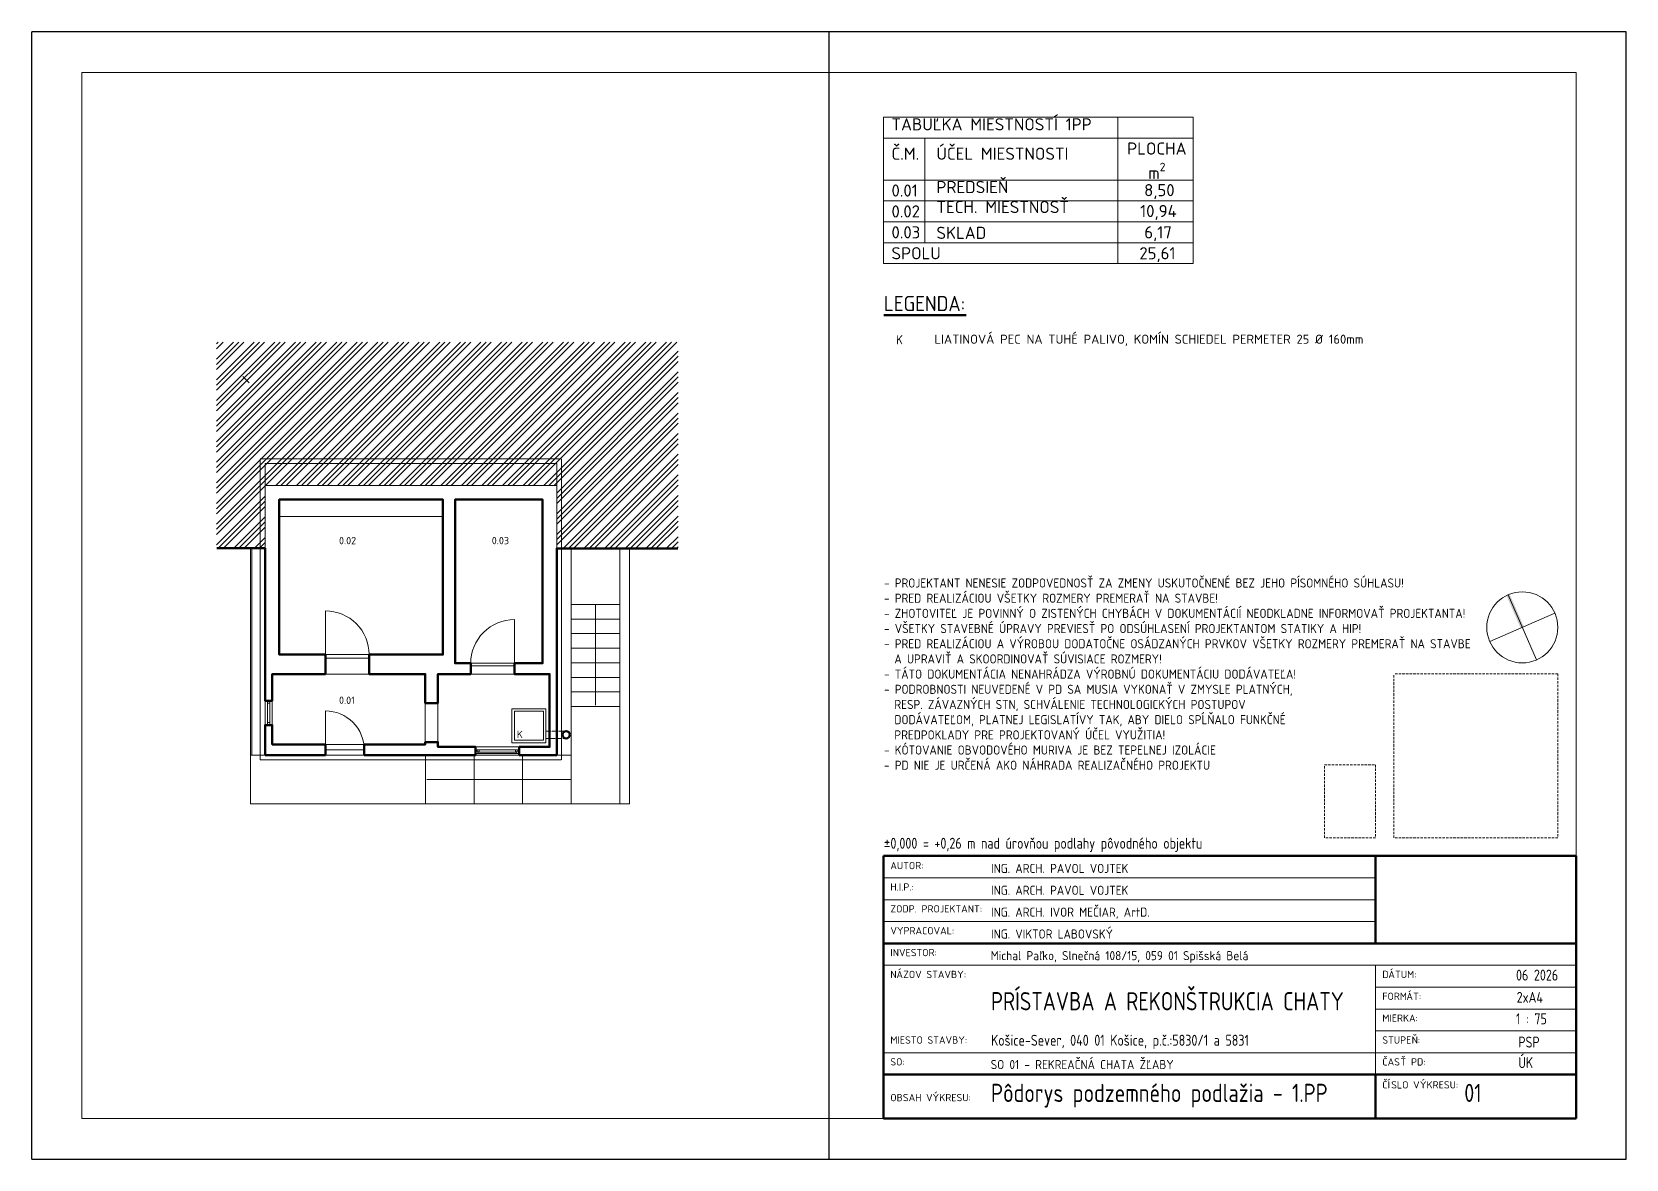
# Model space of a CAD drawing. Header units: millimetres. Extents: x 122211 to 176654, y 13823 to 90794.
# Drawn here: x 122211 to 155023, y 13823 to 37026 of the extents above; entities that cross this region are included whole.
import ezdxf

# ---------------------------------------------------------------- set-up
doc = ezdxf.new("R2010")
doc.units = ezdxf.units.MM
for name, pattern in [('ACAD_ISO02W100', [15, 12, -3]), ('ACAD_ISO04W100', [30, 24, -3, 0, -3]), ('DASH', [75, 50, -25])]:
    doc.linetypes.add(name, pattern=pattern)
doc.layers.add('00_BÚRANÉ', color=7, linetype='Continuous', lineweight=18, true_color=0xfcd703)
for name, color, linetype, lineweight in [('00_HRUBA', 7, 'Continuous', 50), ('00_SRAFY', 7, 'Continuous', 5), ('00_STREDNÁ', 253, 'Continuous', 18), ('00_VEĽMI TENKÁ', 142, 'Continuous', 5), ('CKPOPISM', 6, 'Continuous', 50), ('G-ANNO-TTLB', 6, 'Continuous', 9), ('G-ANNO-TTLB-WIDE', 214, 'Continuous', 50), ('ZARPRED', 7, 'Continuous', 13), ('ZDIVO', 7, 'Continuous', 15)]:
    doc.layers.add(name, color=color, linetype=linetype, lineweight=lineweight)
doc.layers.add('00_NÁBYTOK', color=254, linetype='Continuous', lineweight=9, transparency=0.5)
doc.layers.add('netlac', color=6, linetype='Continuous', plot=False)
doc.layers.add('PODORYS', color=140, linetype='Continuous')
doc.layers.add('UK_POPIS', color=7, linetype='Continuous')
doc.styles.add('ISOCP', font='isocp.shx')
doc.styles.add('ISOCPEUR_2', font='isocpeur.ttf', dxfattribs={"height": 150})
doc.styles.add('ISOCPEUR_3', font='isocpeur.ttf', dxfattribs={"width": 0.8, "height": 320})
doc.styles.add('ISOCPEUR_4', font='isocpeur.ttf', dxfattribs={"width": 0.8, "height": 5})
doc.styles.add('ISOCPEUR_5', font='isocpeur.ttf', dxfattribs={"width": 0.9, "height": 2.5})
doc.styles.get("Standard").update_dxf_attribs({"font": 'arial.ttf'})

msp = doc.modelspace()

# ---------------------------------------------------------------- hatches: boundary and pattern name
at = {"layer": '00_SRAFY', "lineweight": 5}
h = msp.add_hatch(dxfattribs=at)
h.set_pattern_fill('ZEM_PUVODNI', color=252, scale=75, pattern_type=2)
h.set_pattern_definition([(45, (106982.3, 7438.96), (-212.132, 212.132), []), (45, (107088.36, 7438.96), (-212.132, 212.132), []), (45, (107194.43, 7438.96), (-212.132, 212.132), [])])
h.paths.add_polyline_path([(135512, 30638), (133012, 30638), (126012, 30638), (126012, 26398), (127012, 26398), (127012, 27688), (133012, 27688), (133012, 26398), (135512, 26398)])
at = {"layer": 'ZARPRED', "lineweight": 9}
h = msp.add_hatch(color=256, dxfattribs=at)
h.dxf.hatch_style = 1
h.paths.add_polyline_path([(152885, 24767), (152919, 24782), (152627, 25451, 0.012492), (152593, 25437)])
h.paths.add_polyline_path([(152852, 24752), (152885, 24767), (152593, 25437, 0.012492), (152560, 25422)])

# ---------------------------------------------------------------- linework, layer by layer
at = {"color": 251, "lineweight": 5, "true_color": 0x636466}
msp.add_lwpolyline([(153992, 14662), (123242, 14662), (123242, 36187), (153992, 36187)], close=True, dxfattribs=at)
at = {"layer": '00_BÚRANÉ', "color": 252, "lineweight": 5}
msp.add_line((126553, 29933), (126686, 29800), dxfattribs=at)
at = {"layer": '00_HRUBA', "color": 252}
for points in [[(135507, 26394), (133012, 26394), (133012, 22138), (132242, 22138), (132242, 22308), (132867, 22308), (132867, 23808), (132142, 23808), (132142, 24028), (132722, 24028), (132722, 27398), (130922, 27398), (130922, 24028), (131242, 24028), (131242, 23808), (130567, 23808), (130567, 23208), (130307, 23208), (130307, 23808), (129152, 23808), (129152, 24208), (130672, 24208), (130672, 27398), (127302, 27398), (127302, 25108)], [(127012, 25108), (127012, 26398), (126016, 26398)], [(127012, 25108), (127012, 23258), (127157, 23258), (127157, 23808), (128252, 23808), (128252, 24208), (127302, 24208), (127302, 25108)]]:
    msp.add_lwpolyline(points, dxfattribs=at)
for points in [[(127012, 22138), (128252, 22138), (128252, 22358), (127157, 22358), (127157, 22758), (127012, 22758)], [(129052, 22138), (129052, 22358), (130307, 22358), (130307, 22408), (130567, 22408), (130567, 22308), (131342, 22308), (131342, 22138)]]:
    msp.add_lwpolyline(points, close=True, dxfattribs=at)
msp.add_circle((133207, 22558), 75, dxfattribs=at)
at = {"layer": '00_NÁBYTOK', "color": 252, "linetype": 'ACAD_ISO04W100', "ltscale": 0.15}
for points in [[(133112, 22038), (126912, 22038), (126912, 28238), (133112, 28238)], [(129152, 23808), (128252, 23808), (128252, 24208), (129152, 24208)], [(132142, 23808), (131242, 23808), (131242, 24028), (132142, 24028)], [(130567, 22408), (130307, 22408), (130307, 23208), (130567, 23208)], [(129052, 22138), (128252, 22138), (128252, 22358), (129052, 22358)]]:
    msp.add_lwpolyline(points, close=True, dxfattribs=at)
for points in [[(127012, 27688), (127012, 28138), (133012, 28138), (133012, 27688)], [(130672, 27048), (127302, 27048)]]:
    msp.add_lwpolyline(points, dxfattribs=at)
at = {"layer": '00_NÁBYTOK', "color": 242, "true_color": 0xcd2027}
for points in [[(132792, 22394), (132092, 22394), (132092, 23094), (132792, 23094)], [(132742, 22444), (132142, 22444), (132142, 23044), (132742, 23044)]]:
    msp.add_lwpolyline(points, close=True, dxfattribs=at)
at = {"layer": '00_STREDNÁ'}
for points in [[(146112, 35267), (139742, 35267), (139742, 33976), (146112, 33976)], [(146112, 32685), (139742, 32685), (139742, 32255), (146112, 32255)]]:
    msp.add_lwpolyline(points, dxfattribs=at)
at = {"layer": '00_STREDNÁ', "color": 252}
for points in [[(127012, 26398), (127012, 27688), (133012, 27688), (133012, 26398)], [(131392, 22173), (132242, 22173)]]:
    msp.add_lwpolyline(points, dxfattribs=at)
at = {"layer": '00_STREDNÁ', "color": 252, "ltscale": 0.35}
msp.add_lwpolyline([(127012, 22139), (126712, 22139), (126712, 26395), (127012, 26395)], close=True, dxfattribs=at)
msp.add_lwpolyline([(126737, 22139), (126737, 26395)], dxfattribs=at)
at = {"layer": '00_STREDNÁ', "color": 252}
for points in [[(133012, 22138), (133312, 22138), (133312, 26394), (133012, 26394)], [(134312, 21139), (134512, 21139), (134512, 26394), (134312, 26394)], [(134312, 24939), (133312, 24939), (133312, 25239), (134312, 25239)], [(134312, 24639), (133312, 24639), (133312, 24939), (134312, 24939)], [(134312, 24339), (133312, 24339), (133312, 24639), (134312, 24639)], [(134312, 24039), (133312, 24039), (133312, 24339), (134312, 24339)], [(128252, 24136), (129149, 24136), (129149, 24208), (128252, 24208)], [(131242, 23978), (132142, 23978), (132142, 24028), (131242, 24028)], [(134312, 23739), (133312, 23739), (133312, 24039), (134312, 24039)], [(134312, 23439), (133312, 23439), (133312, 23739), (134312, 23739)], [(134312, 23139), (133312, 23139), (133312, 23439), (134312, 23439)], [(127157, 22758), (127012, 22758), (127012, 23258), (127157, 23258)], [(127110, 22808), (127060, 22808), (127060, 23258), (127110, 23258)], [(127060, 23258), (127110, 23258), (127110, 23208), (127060, 23208)], [(134312, 21139), (133312, 21139), (133312, 23139), (134312, 23139)], [(127060, 22808), (127110, 22808), (127110, 22758), (127060, 22758)], [(126712, 21139), (126712, 22139), (133312, 22139), (133312, 21139)], [(131312, 21139), (130312, 21139), (130312, 22139), (131312, 22139)], [(132312, 21139), (131312, 21139), (131312, 22139), (132312, 22139)], [(132242, 22138), (131342, 22138), (131342, 22308), (132242, 22308)], [(131342, 22173), (131342, 22223), (131392, 22223), (131392, 22173)], [(131392, 22223), (131367, 22223), (131367, 22248), (131417, 22248), (131417, 22198), (131392, 22198)], [(132167, 22248), (132167, 22198), (131417, 22198), (131417, 22248)], [(132192, 22223), (132217, 22223), (132217, 22248), (132167, 22248), (132167, 22198), (132192, 22198)], [(132192, 22173), (132192, 22223), (132242, 22223), (132242, 22173)], [(133312, 21139), (132312, 21139), (132312, 22139), (133312, 22139)]]:
    msp.add_lwpolyline(points, close=True, dxfattribs=at)
for points in [[(129152, 24208), (128252, 24208), (128252, 25108, -0.414214)], [(131242, 24028), (132142, 24028), (132142, 24928, 0.414214)], [(129052, 22248), (128252, 22248), (128252, 23048, -0.414214)]]:
    msp.add_lwpolyline(points, format="xyb", close=True, dxfattribs=at)
at = {"layer": '00_STREDNÁ', "color": 252, "linetype": 'ACAD_ISO02W100', "ltscale": 0.15}
msp.add_lwpolyline([(133207, 22483), (132792, 22483), (132792, 22633), (133207, 22633)], dxfattribs=at)
at = {"layer": '00_VEĽMI TENKÁ', "color": 252}
for points in [[(133812, 23164), (133812, 25239)], [(130337, 21639), (133312, 21639)]]:
    msp.add_lwpolyline(points, dxfattribs=at)
at = {"layer": 'G-ANNO-TTLB', "color": 7, "linetype": 'DASH'}
for p, q in [((150242, 20437), (150242, 23812)), ((153617, 23812), (150242, 23812)), ((153617, 23812), (153617, 20437)), ((148817, 20437), (148817, 21937)), ((148817, 21937), (149867, 21937)), ((149867, 21937), (149867, 20437)), ((149867, 20437), (148817, 20437)), ((153617, 20437), (150242, 20437))]:
    msp.add_line(p, q, dxfattribs=at)
at = {"layer": 'G-ANNO-TTLB', "color": 7}
for p, q in [((149867, 19612), (139742, 19612)), ((149867, 19162), (139742, 19162)), ((149867, 18712), (139742, 18712)), ((153992, 17812), (139742, 17812)), ((149867, 17812), (149867, 15562)), ((153992, 17362), (149867, 17362)), ((153992, 16912), (149867, 16912)), ((153992, 16462), (149867, 16462)), ((153992, 16012), (139742, 16012))]:
    msp.add_line(p, q, dxfattribs=at)
at = {"layer": 'G-ANNO-TTLB-WIDE', "color": 7}
for p, q in [((139742, 20062), (153992, 20062)), ((139742, 14662), (139742, 20062)), ((149867, 20062), (149867, 18262)), ((153992, 20062), (153992, 14662)), ((153992, 18262), (139742, 18262)), ((139742, 15562), (153992, 15562)), ((149867, 15562), (149867, 14662)), ((153992, 14662), (139742, 14662))]:
    msp.add_line(p, q, dxfattribs=at)
at = {"layer": 'netlac'}
msp.add_line((122211, 13823), (122211, 37026), dxfattribs=at)
for points in [[(122211, 13823), (138617, 13823), (138617, 37026), (122211, 37026)], [(138617, 13823), (155023, 13823), (155023, 37026), (138617, 37026)]]:
    msp.add_lwpolyline(points, dxfattribs=at)
at = {"layer": 'UK_POPIS', "lineweight": 50, "ltscale": 0.08}
msp.add_line((139748, 31194), (141438, 31194), dxfattribs=at)
at = {"layer": 'ZARPRED', "lineweight": 9}
for p, q in [((152594, 25438), (153178, 24097)), ((153556, 25060), (152216, 24475))]:
    msp.add_line(p, q, dxfattribs=at)
msp.add_circle((152886, 24768), 731, dxfattribs=at)
at = {"layer": 'ZDIVO', "lineweight": 5}
for points in [[(146112, 34837), (139742, 34837), (139742, 35267), (146112, 35267)], [(146112, 33976), (146112, 34406)], [(146112, 32255), (146112, 32685)]]:
    msp.add_lwpolyline(points, dxfattribs=at)
for points in [[(144561, 35267), (146112, 35267), (146112, 33546), (144561, 33546)], [(139742, 34837), (140592, 34837), (140592, 33976), (139742, 33976)], [(140592, 34837), (144561, 34837), (144561, 33976), (140592, 33976)], [(144561, 34837), (146112, 34837), (146112, 33976), (144561, 33976)], [(139742, 33976), (140592, 33976), (140592, 33546), (139742, 33546)], [(140592, 33976), (144561, 33976), (144561, 33546), (140592, 33546)], [(139742, 33546), (140592, 33546), (140592, 33115), (139742, 33115)], [(140592, 33546), (144561, 33546), (144561, 33115), (140592, 33115)], [(144561, 33546), (146112, 33546), (146112, 33115), (144561, 33115)], [(139742, 33115), (140592, 33115), (140592, 32685), (139742, 32685)], [(140592, 33115), (144561, 33115), (144561, 32685), (140592, 32685)], [(144561, 33115), (146112, 33115), (146112, 32685), (144561, 32685)], [(139742, 32685), (144561, 32685), (144561, 32255), (139742, 32255)], [(144561, 32685), (146112, 32685), (146112, 32255), (144561, 32255)]]:
    msp.add_lwpolyline(points, close=True, dxfattribs=at)

# ---------------------------------------------------------------- texts
at = {"layer": 'CKPOPISM', "color": 0, "lineweight": 5, "char_height": 250, "attachment_point": 1}
for s, insert in [('{\\fISOCPEUR|b0|i0|c238|p34;TABUĽKA MIESTNOSTÍ 1PP}', (139903, 35248)), ('{\\fISOCPEUR|b0|i0|c0|p34;Č.M.}', (139903, 34643)), ('{\\fISOCPEUR|b0|i0|c0|p34;ÚČEL \\fISOCPEUR|b0|i0|c238|p34;MIESTNOSTI}', (140828, 34643)), ('\\A1;\\pxqc;{\\fISOCPEUR|b0|i0|c0|p34;PLOCHA\\Pm\\H0.7x;\\S2^ ;}', (143088, 34749))]:
    msp.add_mtext_dynamic_manual_height_columns(s, width=4554.8, gutter_width=500, heights=[0], dxfattribs=dict(at, insert=insert))
at = {"layer": 'CKPOPISM', "color": 0, "lineweight": 20, "char_height": 250, "attachment_point": 1}
for s, insert in [('{\\fISOCPEUR|b0|i0|c238|p34;0.01}', (139903, 33885)), ('{\\fISOCPEUR|b0|i0|c238|p34;PREDSIEŇ}', (140828, 33957)), ('\\pxql;{\\fISOCPEUR|b0|i0|c238|p34;8,50}', (145103, 33893)), ('{\\fISOCPEUR|b0|i0|c238|p34;TECH. MIESTNOSŤ}', (140828, 33546)), ('{\\fISOCPEUR|b0|i0|c238|p34;0.02}', (139903, 33455)), ('\\pxql;{\\fISOCPEUR|b0|i0|c238|p34;10,94}', (145020, 33463)), ('{\\fISOCPEUR|b0|i0|c238|p34;0.03}', (139903, 33025)), ('{\\fISOCPEUR|b0|i0|c238|p34;SKLAD}', (140828, 33014)), ('\\pxql;{\\fISOCPEUR|b0|i0|c238|p34;6,17}', (145107, 33025)), ('{\\fISOCPEUR|b0|i0|c238|p34;SPOLU}', (139903, 32594)), ('\\pxql;{\\fISOCPEUR|b0|i0|c238|p34;25,61}', (145005, 32594))]:
    msp.add_mtext_dynamic_manual_height_columns(s, width=4554.8, gutter_width=500, heights=[0], dxfattribs=dict(at, insert=insert))
at = {"layer": 'G-ANNO-TTLB', "color": 7, "style": 'ISOCPEUR_5'}
msp.add_text('LIATINOVÁ PEC NA TUHÉ PALIVO, KOMÍN SCHIEDEL PERMETER 25 Ø 160mm  ', height=187.5, dxfattribs=at).set_placement((140788, 30606))
at = {"layer": 'G-ANNO-TTLB', "color": 7, "attachment_point": 1}
for s, insert, char_height, width, style in [('{\\C0;- PROJEKTANT NENESIE ZODPOVEDNOSŤ ZA ZMENY USKUTOČNENÉ BEZ JEHO PÍSOMNÉHO SÚHLASU!\\P- PRED REALIZÁCIOU VŠETKY ROZMERY PREMERAŤ NA STAVBE!\\P- ZHOTOVITEĽ JE POVINNÝ O ZISTENÝCH CHYBÁCH V DOKUMENTÁCIÍ NEODKLADNE INFORMOVAŤ PROJEKTANTA!\\P- VŠETKY STAVEBNÉ ÚPRAVY PREVIESŤ PO ODSÚHLASENÍ PROJEKTANTOM STATIKY A HIP!\\P- PRED REALIZÁCIOU A VÝROBOU DODATOČNE OSÁDZANÝCH PRVKOV VŠETKY ROZMERY PREMERAŤ NA STAVBE \\P  A UPRAVIŤ A SKOORDINOVAŤ SÚVISIACE ROZMERY!\\P- TÁTO DOKUMENTÁCIA NENAHRÁDZA VÝROBNÚ DOKUMENTÁCIU DODÁVATEĽA!\\P- PODROBNOSTI NEUVEDENÉ V PD SA MUSIA VYKONAŤ V ZMYSLE PLATNÝCH, \\P  RESP. ZÁVAZNÝCH STN, SCHVÁLENIE TECHNOLOGICKÝCH POSTUPOV \\P  DODÁVATEĽOM, PLATNEJ LEGISLATÍVY TAK, ABY DIELO SPĹŇALO FUNKČNÉ\\P  PREDPOKLADY PRE PROJEKTOVANÝ ÚČEL VYUŽITIA!\\P- KÓTOVANIE OBVODOVÉHO MURIVA JE BEZ TEPELNEJ IZOLÁCIE\\P- PD NIE JE URČENÁ AKO NÁHRADA REALIZAČNÉHO PROJEKTU}', (139748, 25775), 187.5, 16487.32, 'ISOCPEUR_5'), ('\\fISOCPEUR|b0|i0|c238|p34|;\\W.9;±', (139742, 20437), 225, 167.75, 'ISOCPEUR_3'), ('0,000 = +0,26 m nad úrovňou podlahy pôvodného objektu', (139881, 20437), 225, 8827.44, 'ISOCPEUR_3'), ('AUTOR:', (139880, 19940), 150, 571.2, 'ISOCPEUR_2'), ('ING. ARCH. PAVOL VOJTEK', (141952, 19900), 187.5, 7123.66, 'ISOCPEUR_5'), ('H.I.P.:', (139880, 19499), 150, 571.2, 'ISOCPEUR_2'), ('ING. ARCH. PAVOL VOJTEK', (141952, 19450), 187.5, 7123.66, 'ISOCPEUR_5'), ('ZODP. PROJEKTANT:', (139880, 19049), 150, 2290.82, 'ISOCPEUR_2'), ('ING. ARCH. IVOR MEČIAR, ArtD.', (141952, 19000), 187.5, 7123.66, 'ISOCPEUR_5'), ('VYPRACOVAL:', (139880, 18599), 150, 1611.39, 'ISOCPEUR_2'), ('ING. VIKTOR LABOVSKÝ', (141952, 18550), 187.5, 7123.66, 'ISOCPEUR_5'), ('INVESTOR:', (139880, 18149), 150, 1160.44, 'ISOCPEUR_2'), ('Michal Paľko, Slnečná 108/15, 059 01 Spišská Belá', (141945, 18105), 187.5, 9497.87, 'ISOCPEUR_5'), ('\\fISOCPEUR|b0|i0|c238|p34|;Á', (140004, 17699), 150, 168.35, 'ISOCPEUR_2'), ('\\fISOCPEUR|b0|i0|c238|p34|;Á', (150129, 17699), 150, 168.35, 'ISOCPEUR_2'), ('06 2026', (152757, 17723), 225, 1325.79, 'ISOCPEUR_3'), ('\\fISOCPEUR|b0|i0|c238|p34|;N', (139880, 17699), 150, 150.32, 'ISOCPEUR_2'), ('ZOV STAVBY:', (140143, 17699), 150, 1593.35, 'ISOCPEUR_2'), ('\\fISOCPEUR|b0|i0|c238|p34|;D', (150005, 17699), 150, 150.32, 'ISOCPEUR_2'), ('TUM:', (150268, 17699), 150, 523.1, 'ISOCPEUR_2'), ('PRÍSTAVBA A REKONŠTRUKCIA CHATY', (141952, 17260), 375, 7359.54, 'ISOCPEUR_4'), ('FORM', (150005, 17249), 150, 601.27, 'ISOCPEUR_2'), ('\\fISOCPEUR|b0|i0|c238|p34|;Á', (150501, 17249), 150, 168.35, 'ISOCPEUR_2'), ('T:', (150640, 17249), 150, 204.43, 'ISOCPEUR_2'), ('2xA4', (152770, 17265), 225, 746.77, 'ISOCPEUR_3'), ('MIERKA:', (150005, 16799), 150, 877.85, 'ISOCPEUR_2'), ('1 : 75', (152757, 16823), 225, 1082.28, 'ISOCPEUR_3'), ('MIESTO STAVBY:', (139880, 16349), 150, 1930.06, 'ISOCPEUR_2'), ('\\A1;\\pxt24;Košice-Sever, 040 01 Košice, p.č.:5830/1 a 5831', (141952, 16382), 225, 7215.54, 'ISOCPEUR_3'), ('STUPE', (150005, 16349), 150, 733.54, 'ISOCPEUR_2'), ('\\fISOCPEUR|b0|i0|c238|p34|;Ň', (150610, 16349), 150, 150.32, 'ISOCPEUR_2'), ('\\fISOCPEUR|b0|i0|c238|p34|;:', (150734, 16349), 150, 54.11, 'ISOCPEUR_2'), ('SO:', (139880, 15899), 150, 354.75, 'ISOCPEUR_2'), ('SO 01 - REKREAČNÁ CHATA ŽĽABY', (141945, 15863), 187.5, 6551.98, 'ISOCPEUR_5'), ('\\fISOCPEUR|b0|i0|c238|p34|;Č', (150005, 15899), 150, 132.28, 'ISOCPEUR_2'), ('AS', (150114, 15899), 150, 318.67, 'ISOCPEUR_2'), ('\\fISOCPEUR|b0|i0|c238|p34|;Ť', (150377, 15899), 150, 150.32, 'ISOCPEUR_2'), (' PD:', (150501, 15899), 150, 468.99, 'ISOCPEUR_2'), ('ÚK', (152805, 15922), 225, 2099.62, 'ISOCPEUR_3'), ('\\fISOCPEUR|b0|i0|c238|p34|;Č', (150005, 15426), 150, 132.28, 'ISOCPEUR_2'), ('\\fISOCPEUR|b0|i0|c238|p34|;Í', (150114, 15426), 150, 90.19, 'ISOCPEUR_2'), ('SLO V', (150188, 15426), 150, 715.51, 'ISOCPEUR_2'), ('\\fISOCPEUR|b0|i0|c238|p34|;Ý', (150779, 15426), 150, 168.35, 'ISOCPEUR_2'), ('KRESU:', (150917, 15426), 150, 787.66, 'ISOCPEUR_2'), ('OBSAH V', (139880, 15164), 150, 1052.21, 'ISOCPEUR_2'), ('\\fISOCPEUR|b0|i0|c238|p34|;Ý', (140748, 15164), 150, 168.35, 'ISOCPEUR_2'), ('KRESU:', (140887, 15164), 150, 787.66, 'ISOCPEUR_2'), ('Pôdorys podzemného podlažia - 1.PP', (141952, 15373), 375, 7659.59, 'ISOCPEUR_4'), ('01', (151692, 15373), 375, 7659.59, 'ISOCPEUR_4')]:
    msp.add_mtext(s, dxfattribs=dict(at, insert=insert, char_height=char_height, width=width, style=style))
at = {"layer": 'G-ANNO-TTLB', "color": 0, "insert": (152805, 16344), "char_height": 225, "width": 2099.62, "attachment_point": 1, "style": 'ISOCPEUR_3'}
msp.add_mtext('PSP', dxfattribs=at)
at = {"layer": 'PODORYS', "color": 252, "char_height": 150, "attachment_point": 1}
for s, insert in [('\\pxt0,3;{\\fISOCPEUR|b0|i0|c238|p34;0.02}', (128532, 26629)), ('\\pxt0,3;{\\fISOCPEUR|b0|i0|c238|p34;0.03}', (131676, 26629)), ('\\pxt0,3;{\\fISOCPEUR|b0|i0|c238|p34;0.01}', (128532, 23343))]:
    msp.add_mtext_dynamic_manual_height_columns(s, width=27860.94, gutter_width=15400, heights=[6477], dxfattribs=dict(at, insert=insert))
at = {"layer": 'PODORYS', "color": 242, "true_color": 0xcd2027, "insert": (132190, 22641), "char_height": 150, "attachment_point": 1}
msp.add_mtext_dynamic_manual_height_columns('\\pxt0,3;{\\fISOCPEUR|b0|i0|c238|p34;K}', width=27860.94, gutter_width=15400, heights=[6477], dxfattribs=at)
at = {"layer": 'UK_POPIS', "lineweight": 35, "style": 'ISOCP'}
msp.add_text('K', height=188, dxfattribs=at).set_placement((139998, 30595))
at = {"layer": 'UK_POPIS', "lineweight": 50, "ltscale": 0.08, "insert": (139748, 31433), "char_height": 312.5, "attachment_point": 4, "style": 'ISOCP'}
msp.add_mtext('LEGENDA:', dxfattribs=at)

doc.saveas('drawing.dxf')
